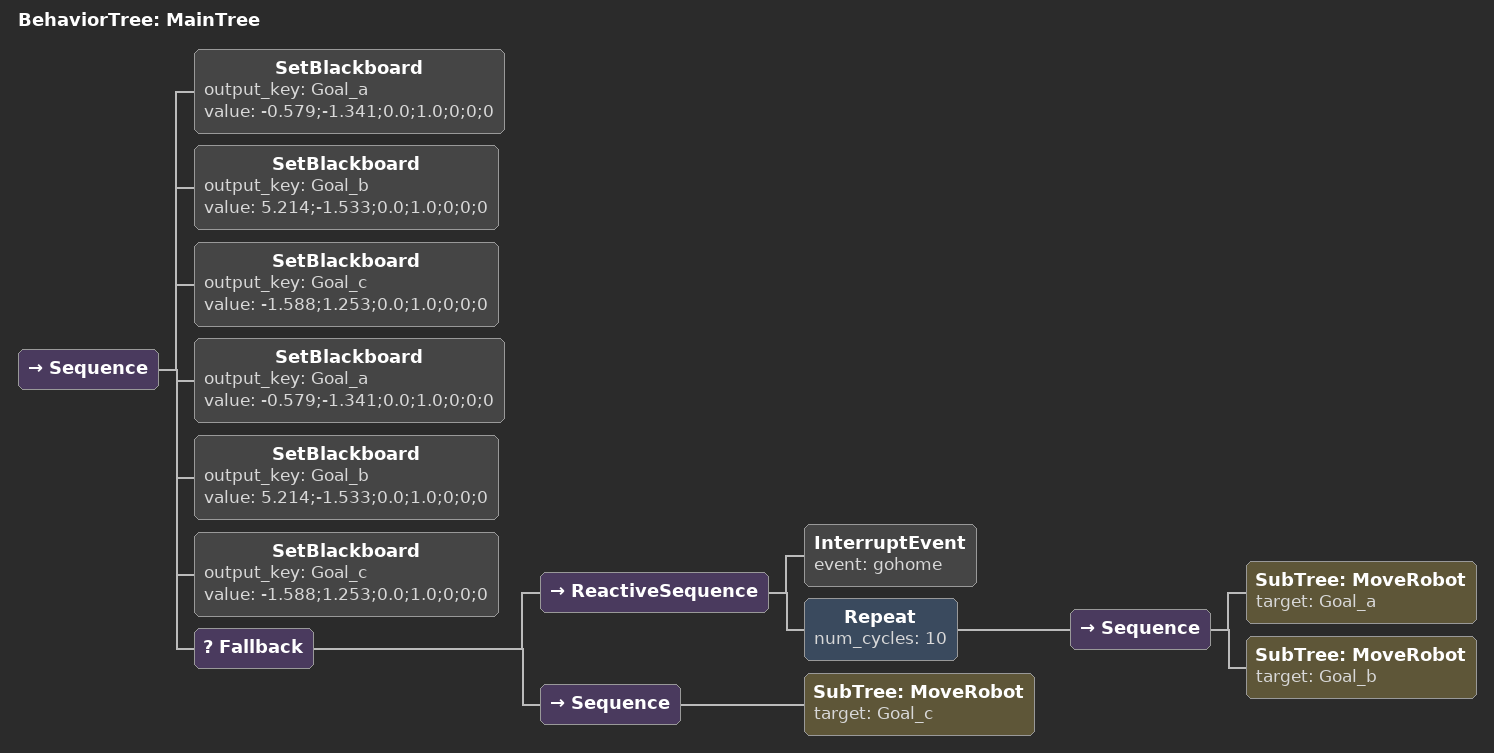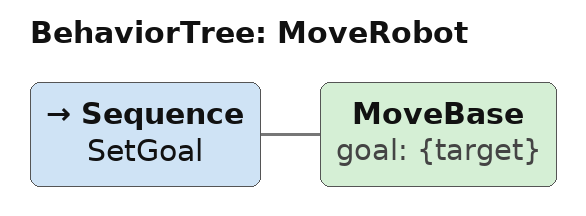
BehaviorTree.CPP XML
<root main_tree_to_execute = "MainTree">
    <BehaviorTree ID="MainTree">
        <Sequence>
            <SetBlackboard output_key="Goal_a" value="-0.579;-1.341;0.0;1.0;0;0;0" />
            <SetBlackboard output_key="Goal_b" value="5.214;-1.533;0.0;1.0;0;0;0" />
            <SetBlackboard output_key="Goal_c" value="-1.588;1.253;0.0;1.0;0;0;0" />
            <SetBlackboard output_key="Goal_a" value="-0.579;-1.341;0.0;1.0;0;0;0" />
            <SetBlackboard output_key="Goal_b" value="5.214;-1.533;0.0;1.0;0;0;0" />
            <SetBlackboard output_key="Goal_c" value="-1.588;1.253;0.0;1.0;0;0;0" />

            <Fallback>
                <ReactiveSequence>
                    <InterruptEvent event="gohome"/>
                    <Repeat num_cycles="10">
                        <Sequence>
                            <SubTree ID="MoveRobot" target="Goal_a" />
                            <SubTree ID="MoveRobot" target="Goal_b" />
                        </Sequence>
                    </Repeat>
                </ReactiveSequence>
                <Sequence>
                    <SubTree ID="MoveRobot" target="Goal_c" />
                </Sequence>
            </Fallback>
        </Sequence>
    </BehaviorTree>

    <BehaviorTree ID="MoveRobot">
        <Sequence name="SetGoal">
            <MoveBase goal="{target}" />
        </Sequence>
    </BehaviorTree>
</root>
